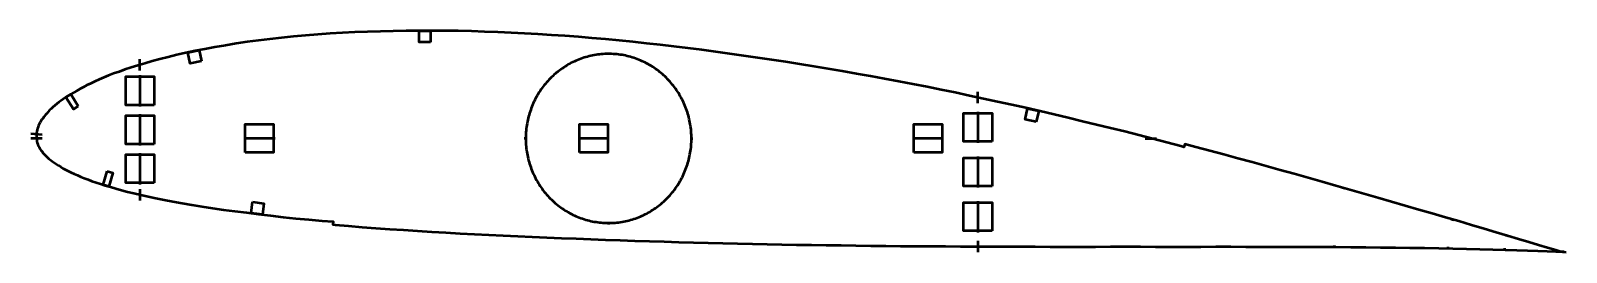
# Model space of a CAD drawing. Header units: metres. Extents: x -1 to 540, y 60 to 138.
import ezdxf

# ---------------------------------------------------------------- set-up
doc = ezdxf.new("R2010")
doc.units = ezdxf.units.M
doc.layers.add('Layer', color=1, linetype='Continuous', lineweight=50)

msp = doc.modelspace()

# ---------------------------------------------------------------- linework, layer by layer
at = {"layer": 'Layer'}
for p, q in [((202.5, 129.76), (202.5, 130.26)), ((37.5, 123.89), (37.5, 127.89)), ((37.5, 122.25), (37.5, 111.25)), ((332.5, 112.42), (332.5, 116.42)), ((37.5, 108.53), (37.5, 97.53)), ((332.5, 109.41), (332.5, 98.41)), ((3.01, 101.27), (-0.98, 101.58)), ((3.07, 100), (-0.93, 100)), ((85.04, 100), (74.04, 100)), ((173.32, 100), (172.82, 100)), ((202.75, 100), (191.75, 100)), ((231.68, 100), (232.18, 100)), ((320.46, 100), (309.46, 100)), ((391.43, 100), (395.43, 100)), ((37.5, 94.81), (37.5, 83.81)), ((332.5, 93.66), (332.5, 82.66)), ((37.5, 82.17), (37.5, 78.17)), ((461.15, 82.57), (461.01, 82.09)), ((332.5, 77.91), (332.5, 66.91)), ((499.57, 71.46), (499.43, 70.98)), ((202.5, 70.24), (202.5, 69.74)), ((518.75, 65.79), (518.61, 65.31)), ((332.5, 63.91), (332.5, 59.91)), ((457.96, 62.29), (457.95, 61.79)), ((497.96, 61.79), (497.95, 61.29)), ((517.96, 61.33), (517.94, 60.83)), ((538.93, 60.03), (534.94, 60.34)), ((535.72, 60.28), (539.71, 59.97))]:
    msp.add_line(p, q, dxfattribs=at)
for points in [[(537.83, 60.09), (536.01, 60.63), (533.08, 61.51), (529.92, 62.46), (526.52, 63.48), (522.88, 64.56), (519.02, 65.71), (514.97, 66.93), (510.74, 68.2), (506.35, 69.49), (501.84, 70.81), (497.22, 72.14), (492.53, 73.51), (487.78, 74.9), (482.99, 76.31), (478.17, 77.72), (473.31, 79.1), (468.42, 80.48), (463.53, 81.89), (458.62, 83.3), (453.72, 84.71), (448.8, 86.11), (443.87, 87.49), (438.93, 88.84), (433.98, 90.2), (429.05, 91.58), (424.11, 92.97), (419.18, 94.33), (414.23, 95.67), (409.27, 96.97), (405.36, 97.97), (405.1, 96.96), (404.04, 97.23), (399.08, 98.52), (394.13, 99.82), (389.17, 101.11), (384.22, 102.38), (379.26, 103.62), (374.3, 104.82), (369.32, 106.01), (364.34, 107.2), (359.38, 108.39), (354.41, 109.57), (349.45, 110.71), (344.47, 111.81), (339.49, 112.9), (334.51, 113.98), (329.53, 115.05), (324.56, 116.11), (319.59, 117.13), (314.62, 118.12), (309.63, 119.08), (304.65, 120.02), (299.68, 120.96), (294.71, 121.89), (289.74, 122.79), (284.78, 123.65), (279.81, 124.49), (274.84, 125.31), (269.88, 126.12), (264.92, 126.91), (259.98, 127.69), (255.03, 128.43), (250.09, 129.13), (245.16, 129.82), (240.23, 130.49), (235.31, 131.14), (230.4, 131.77), (225.51, 132.37), (220.65, 132.93), (215.8, 133.47), (210.98, 133.98), (206.17, 134.46), (201.39, 134.92), (196.61, 135.34), (191.85, 135.72), (187.09, 136.08), (182.35, 136.41), (177.62, 136.71), (172.91, 136.98), (168.21, 137.22), (163.52, 137.42), (158.85, 137.58), (154.19, 137.72), (149.55, 137.82), (144.93, 137.89), (140.32, 137.92), (135.74, 137.92), (131.18, 137.88), (126.65, 137.81), (122.14, 137.7), (117.66, 137.54), (113.2, 137.36), (108.79, 137.14), (104.41, 136.89), (100.08, 136.59), (95.8, 136.23), (91.55, 135.83), (87.36, 135.42), (83.25, 134.98), (79.21, 134.5), (75.25, 133.96), (71.37, 133.38), (67.59, 132.75), (63.91, 132.11), (60.33, 131.45), (56.89, 130.8), (53.59, 130.11), (50.42, 129.4), (47.39, 128.66), (44.51, 127.91), (41.77, 127.15), (39.17, 126.4), (36.71, 125.65), (34.39, 124.92), (32.21, 124.21), (30.16, 123.5), (28.23, 122.8), (26.42, 122.1), (24.72, 121.4), (23.12, 120.71), (21.61, 120.04), (20.19, 119.37), (18.84, 118.71), (17.58, 118.06), (16.38, 117.43), (15.25, 116.81), (14.18, 116.21), (13.17, 115.6), (12.22, 115.01), (11.32, 114.42), (10.46, 113.84), (9.66, 113.27), (8.9, 112.71), (8.18, 112.13), (7.5, 111.57), (6.86, 111.01), (6.26, 110.45), (5.69, 109.9), (5.16, 109.35), (4.66, 108.8), (4.19, 108.25), (3.76, 107.7), (3.35, 107.16), (2.98, 106.62), (2.62, 106.07), (2.3, 105.55), (2.02, 105.04), (1.79, 104.56), (1.6, 104.05), (1.43, 103.52), (1.3, 102.97), (1.17, 102.41), (1.08, 101.95), (1.02, 101.42), (1.03, 101), (1.05, 100.45), (1.07, 99.93), (1.12, 99.42), (1.21, 98.92), (1.33, 98.42), (1.5, 97.91), (1.7, 97.41), (1.97, 96.9), (2.28, 96.39), (2.64, 95.87), (3.02, 95.35), (3.43, 94.84), (3.88, 94.34), (4.37, 93.83), (4.89, 93.33), (5.45, 92.84), (6.05, 92.36), (6.69, 91.87), (7.37, 91.39), (8.09, 90.91), (8.85, 90.43), (9.65, 89.94), (10.5, 89.46), (11.39, 88.97), (12.33, 88.49), (13.32, 88), (14.37, 87.51), (15.48, 87.02), (16.66, 86.52), (17.9, 86.02), (19.21, 85.51), (20.6, 85), (22.07, 84.48), (23.63, 83.96), (25.29, 83.44), (27.07, 82.91), (28.96, 82.37), (30.97, 81.81), (33.1, 81.24), (35.38, 80.67), (37.8, 80.1), (40.38, 79.52), (43.11, 78.95), (46.02, 78.39), (49.11, 77.82), (52.35, 77.23), (55.75, 76.63), (59.3, 76.04), (63.01, 75.46), (66.86, 74.91), (70.85, 74.38), (74.97, 73.87), (79.2, 73.35), (83.51, 72.82), (87.92, 72.33), (92.4, 71.86), (96.97, 71.43), (101.6, 71.02), (105.48, 70.69), (105.39, 69.65), (106.2, 69.58), (110.94, 69.17), (115.72, 68.79), (120.55, 68.43), (125.42, 68.1), (130.32, 67.78), (135.25, 67.47), (140.22, 67.16), (145.2, 66.85), (150.22, 66.57), (155.25, 66.3), (160.31, 66.05), (165.39, 65.81), (170.49, 65.58), (175.61, 65.36), (180.74, 65.14), (185.88, 64.92), (191.04, 64.72), (196.21, 64.52), (201.39, 64.34), (206.57, 64.16), (211.75, 63.99), (216.93, 63.83), (222.09, 63.67), (227.25, 63.52), (232.41, 63.37), (237.58, 63.23), (242.75, 63.12), (247.93, 63.01), (253.12, 62.9), (258.32, 62.78), (263.51, 62.67), (268.72, 62.57), (273.93, 62.49), (279.15, 62.43), (284.37, 62.37), (289.61, 62.29), (294.84, 62.2), (300.08, 62.13), (305.32, 62.09), (310.58, 62.07), (315.84, 62.05), (321.1, 62.01), (326.36, 61.96), (331.63, 61.91), (336.9, 61.89), (342.18, 61.91), (347.46, 61.91), (352.75, 61.91), (358.03, 61.88), (363.32, 61.85), (368.6, 61.85), (373.9, 61.87), (379.19, 61.9), (384.49, 61.9), (389.79, 61.9), (395.08, 61.88), (400.38, 61.85), (405.68, 61.86), (410.98, 61.88), (416.28, 61.89), (421.58, 61.89), (426.88, 61.88), (432.17, 61.85), (437.46, 61.83), (442.75, 61.84), (448.04, 61.84), (453.32, 61.82), (458.6, 61.78), (463.86, 61.73), (469.1, 61.68), (474.32, 61.63), (479.52, 61.58), (484.67, 61.51), (489.78, 61.44), (494.82, 61.36), (499.77, 61.25), (504.61, 61.14), (509.3, 61.04), (513.83, 60.94), (518.15, 60.82), (522.24, 60.69), (526.08, 60.57), (529.66, 60.46), (532.97, 60.34), (536.02, 60.23), (537.92, 60.15)], [(231.68, 100), (231.67, 100.63), (231.65, 101.25), (231.62, 101.88), (231.57, 102.5), (231.52, 103.12), (231.44, 103.74), (231.36, 104.36), (231.26, 104.98), (231.16, 105.6), (231.03, 106.21), (230.9, 106.82), (230.75, 107.43), (230.59, 108.03), (230.42, 108.63), (230.24, 109.23), (230.04, 109.82), (229.83, 110.41), (229.61, 110.99), (229.38, 111.57), (229.14, 112.14), (228.88, 112.71), (228.61, 113.28), (228.33, 113.83), (228.04, 114.38), (227.74, 114.93), (227.43, 115.46), (227.1, 116), (226.77, 116.52), (226.42, 117.04), (226.07, 117.55), (225.7, 118.05), (225.32, 118.54), (224.94, 119.03), (224.54, 119.5), (224.13, 119.97), (223.72, 120.43), (223.29, 120.88), (222.86, 121.32), (222.41, 121.75), (221.96, 122.17), (221.5, 122.59), (221.03, 122.99), (220.55, 123.38), (220.07, 123.76), (219.57, 124.13), (219.07, 124.5), (218.57, 124.85), (218.05, 125.18), (217.53, 125.51), (217, 125.83), (216.46, 126.13), (215.92, 126.43), (215.38, 126.71), (214.82, 126.98), (214.26, 127.24), (213.7, 127.48), (213.13, 127.72), (212.56, 127.94), (211.98, 128.15), (211.4, 128.35), (210.81, 128.53), (210.22, 128.7), (209.63, 128.86), (209.03, 129.01), (208.44, 129.14), (207.83, 129.26), (207.23, 129.37), (206.62, 129.47), (206.02, 129.55), (205.41, 129.62), (204.8, 129.67), (204.19, 129.71), (203.57, 129.74), (202.96, 129.76), (202.35, 129.76), (201.73, 129.75), (201.12, 129.73), (200.51, 129.69), (199.9, 129.65), (199.29, 129.58), (198.68, 129.51), (198.07, 129.42), (197.47, 129.32), (196.86, 129.2), (196.26, 129.08), (195.67, 128.94), (195.07, 128.78), (194.48, 128.62), (193.89, 128.44), (193.31, 128.25), (192.73, 128.05), (192.15, 127.83), (191.58, 127.6), (191.02, 127.36), (190.46, 127.11), (189.9, 126.85), (189.35, 126.57), (188.81, 126.28), (188.27, 125.98), (187.74, 125.67), (187.21, 125.35), (186.69, 125.02), (186.18, 124.67), (185.67, 124.32), (185.18, 123.95), (184.69, 123.57), (184.21, 123.19), (183.73, 122.79), (183.27, 122.38), (182.81, 121.96), (182.36, 121.54), (181.92, 121.1), (181.49, 120.66), (181.07, 120.2), (180.66, 119.74), (180.26, 119.26), (179.87, 118.78), (179.49, 118.29), (179.11, 117.8), (178.75, 117.29), (178.4, 116.78), (178.06, 116.26), (177.73, 115.73), (177.41, 115.2), (177.11, 114.66), (176.81, 114.11), (176.52, 113.55), (176.25, 112.99), (175.99, 112.43), (175.74, 111.86), (175.5, 111.28), (175.27, 110.7), (175.06, 110.11), (174.86, 109.52), (174.67, 108.93), (174.49, 108.33), (174.32, 107.73), (174.17, 107.12), (174.03, 106.51), (173.9, 105.9), (173.79, 105.29), (173.69, 104.67), (173.6, 104.05), (173.52, 103.43), (173.45, 102.81), (173.4, 102.19), (173.36, 101.56), (173.34, 100.94), (173.33, 100.31), (173.33, 99.69), (173.34, 99.06), (173.36, 98.44), (173.4, 97.81), (173.45, 97.19), (173.52, 96.57), (173.6, 95.95), (173.69, 95.33), (173.79, 94.71), (173.9, 94.1), (174.03, 93.49), (174.17, 92.88), (174.32, 92.27), (174.49, 91.67), (174.67, 91.07), (174.86, 90.48), (175.06, 89.89), (175.27, 89.3), (175.5, 88.72), (175.74, 88.14), (175.99, 87.57), (176.25, 87.01), (176.52, 86.45), (176.81, 85.89), (177.11, 85.34), (177.41, 84.8), (177.73, 84.27), (178.06, 83.74), (178.4, 83.22), (178.75, 82.71), (179.11, 82.2), (179.49, 81.71), (179.87, 81.22), (180.26, 80.74), (180.66, 80.26), (181.07, 79.8), (181.49, 79.34), (181.92, 78.9), (182.36, 78.46), (182.81, 78.04), (183.27, 77.62), (183.73, 77.21), (184.21, 76.81), (184.69, 76.43), (185.18, 76.05), (185.67, 75.68), (186.18, 75.33), (186.69, 74.98), (187.21, 74.65), (187.74, 74.33), (188.27, 74.02), (188.81, 73.72), (189.35, 73.43), (189.9, 73.15), (190.46, 72.89), (191.02, 72.64), (191.58, 72.4), (192.15, 72.17), (192.73, 71.95), (193.31, 71.75), (193.89, 71.56), (194.48, 71.38), (195.07, 71.22), (195.67, 71.06), (196.26, 70.92), (196.86, 70.8), (197.47, 70.68), (198.07, 70.58), (198.68, 70.49), (199.29, 70.42), (199.9, 70.35), (200.51, 70.31), (201.12, 70.27), (201.73, 70.25), (202.35, 70.24), (202.96, 70.24), (203.57, 70.26), (204.19, 70.29), (204.8, 70.33), (205.41, 70.38), (206.02, 70.45), (206.62, 70.53), (207.23, 70.63), (207.83, 70.74), (208.44, 70.86), (209.03, 70.99), (209.63, 71.14), (210.22, 71.3), (210.81, 71.47), (211.4, 71.65), (211.98, 71.85), (212.56, 72.06), (213.13, 72.28), (213.7, 72.52), (214.26, 72.76), (214.82, 73.02), (215.38, 73.29), (215.92, 73.57), (216.46, 73.87), (217, 74.17), (217.53, 74.49), (218.05, 74.82), (218.57, 75.15), (219.07, 75.5), (219.57, 75.87), (220.07, 76.24), (220.55, 76.62), (221.03, 77.01), (221.5, 77.41), (221.96, 77.83), (222.41, 78.25), (222.86, 78.68), (223.29, 79.12), (223.72, 79.57), (224.13, 80.03), (224.54, 80.5), (224.94, 80.97), (225.32, 81.46), (225.7, 81.95), (226.07, 82.45), (226.42, 82.96), (226.77, 83.48), (227.1, 84), (227.43, 84.54), (227.74, 85.07), (228.04, 85.62), (228.33, 86.17), (228.61, 86.72), (228.88, 87.29), (229.14, 87.86), (229.38, 88.43), (229.61, 89.01), (229.83, 89.59), (230.04, 90.18), (230.24, 90.77), (230.42, 91.37), (230.59, 91.97), (230.75, 92.57), (230.9, 93.18), (231.03, 93.79), (231.16, 94.4), (231.26, 95.02), (231.36, 95.64), (231.44, 96.26), (231.52, 96.88), (231.57, 97.5), (231.62, 98.12), (231.65, 98.75), (231.67, 99.37), (231.68, 100)]]:
    msp.add_lwpolyline(points, close=True, dxfattribs=at)
for points in [[(139.83, 133.92), (135.83, 133.92), (135.83, 137.92), (139.83, 137.92), (139.83, 133.92)], [(59.11, 127.17), (55.19, 126.36), (54.38, 130.28), (58.3, 131.09), (59.11, 127.17)], [(42.5, 111.75), (32.5, 111.75), (32.5, 121.75), (42.5, 121.75), (42.5, 111.75)], [(15.77, 111.33), (14.07, 110.28), (11.43, 114.52), (13.13, 115.58), (15.77, 111.33)], [(337.5, 98.91), (327.5, 98.91), (327.5, 108.91), (337.5, 108.91), (337.5, 98.91)], [(353.05, 105.78), (349.15, 106.67), (350.04, 110.57), (353.94, 109.67), (353.05, 105.78)], [(42.5, 98.03), (32.5, 98.03), (32.5, 108.03), (42.5, 108.03), (42.5, 98.03)], [(74.54, 95), (74.54, 105), (84.54, 105), (84.54, 95), (74.54, 95)], [(192.25, 95), (192.25, 105), (202.25, 105), (202.25, 95), (192.25, 95)], [(309.96, 95), (309.96, 105), (319.96, 105), (319.96, 95), (309.96, 95)], [(42.5, 84.31), (32.5, 84.31), (32.5, 94.31), (42.5, 94.31), (42.5, 84.31)], [(337.5, 83.16), (327.5, 83.16), (327.5, 93.16), (337.5, 93.16), (337.5, 83.16)], [(25.98, 88.45), (27.9, 87.88), (26.48, 83.08), (24.56, 83.65), (25.98, 88.45)], [(77.17, 77.63), (81.14, 77.14), (80.65, 73.17), (76.68, 73.66), (77.17, 77.63)], [(337.5, 67.41), (327.5, 67.41), (327.5, 77.41), (337.5, 77.41), (337.5, 67.41)]]:
    msp.add_lwpolyline(points, dxfattribs=at)

doc.saveas('drawing.dxf')
